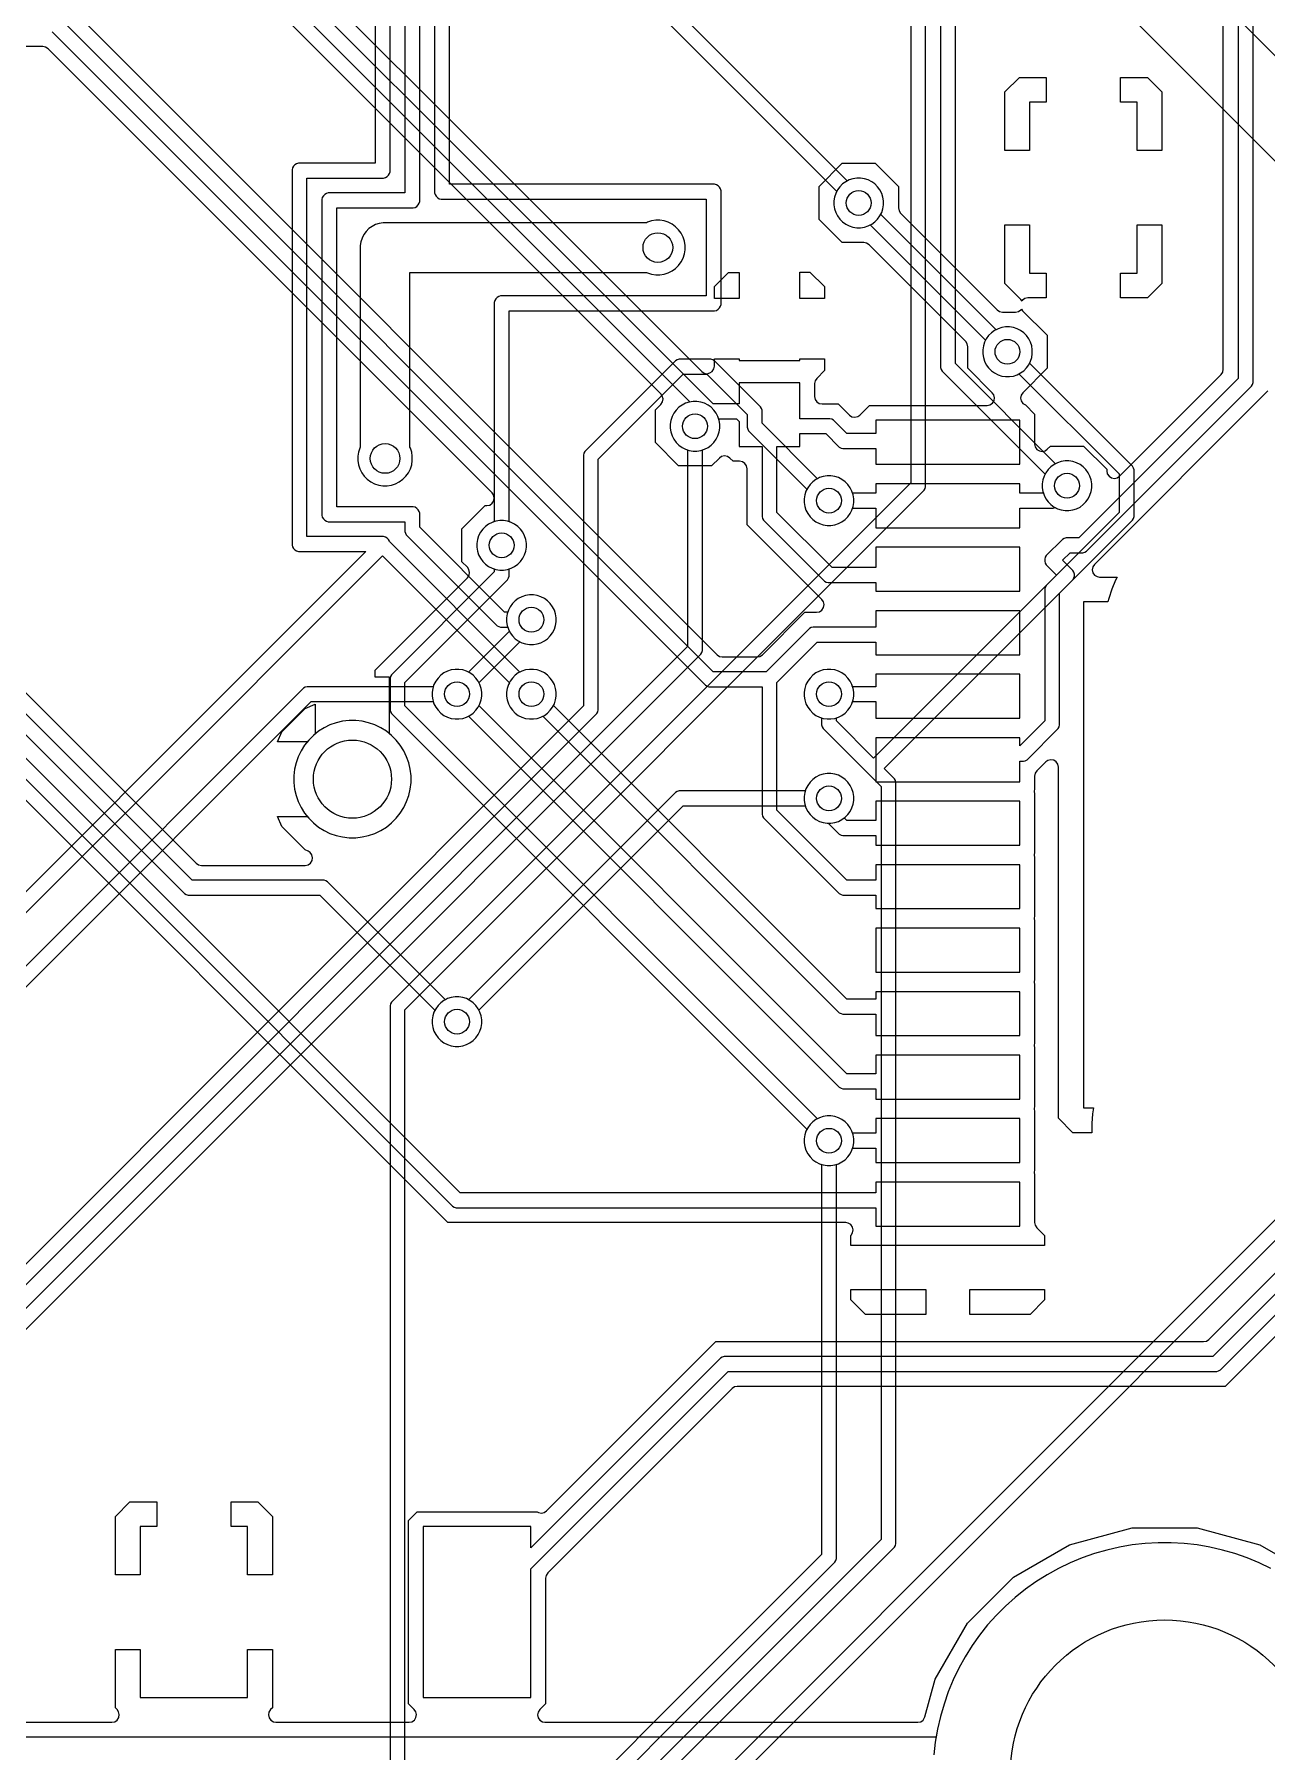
# Model space of a CAD drawing. Header units: millimetres. Extents: x 0 to 65, y 0 to 56.
# Drawn here: x 33.62 to 46.24, y 8.99 to 26.57 of the extents above; entities that cross this region are included whole.
import ezdxf

# ---------------------------------------------------------------- set-up
doc = ezdxf.new("R2010")
doc.units = ezdxf.units.MM

msp = doc.modelspace()

# ---------------------------------------------------------------- linework, layer by layer
at = {"layer": '16_copper'}
for points in [[(42.596, 39.592), (42.596, 21.977), (37.277, 16.658), (37.267, 16.641), (37.262, 16.622), (37.262, 4.51)], [(37.414, 4.51), (37.414, 16.58), (42.733, 21.899), (42.743, 21.916), (42.748, 21.936), (42.748, 39.634)], [(32.051, 16.093), (37.186, 21.228), (38.484, 19.929), (38.474, 19.91), (38.462, 19.871), (38.456, 19.832), (38.456, 19.792), (38.462, 19.753), (38.474, 19.714), (38.492, 19.679), (38.516, 19.647), (38.544, 19.618), (38.576, 19.595), (38.612, 19.577), (38.65, 19.564), (38.69, 19.558), (38.73, 19.558), (38.769, 19.564), (38.807, 19.577), (38.843, 19.595), (38.875, 19.618), (38.903, 19.647), (38.927, 19.679), (38.945, 19.714), (38.957, 19.753), (38.964, 19.792), (38.964, 19.832), (38.957, 19.871), (38.945, 19.91), (38.927, 19.945), (38.903, 19.977), (38.875, 20.006), (38.843, 20.029), (38.807, 20.047), (38.769, 20.06), (38.73, 20.066), (38.69, 20.066), (38.65, 20.06), (38.612, 20.047), (38.592, 20.037), (37.259, 21.371), (37.257, 21.378), (37.247, 21.395), (37.232, 21.41), (37.215, 21.42), (37.196, 21.425), (36.411, 21.425), (36.411, 25.095), (37.196, 25.095), (37.215, 25.1), (37.232, 25.11), (37.247, 25.125), (37.257, 25.142), (37.262, 25.161), (37.262, 33.265)], [(37.109, 33.133), (37.109, 25.248), (36.325, 25.248), (36.305, 25.242), (36.288, 25.232), (36.274, 25.218), (36.264, 25.201), (36.259, 25.181), (36.259, 21.339), (36.264, 21.319), (36.274, 21.302), (36.288, 21.288), (36.305, 21.278), (36.325, 21.273), (37.014, 21.273), (31.972, 16.231), (25.441, 16.231), (25.421, 16.225), (25.404, 16.215), (19.294, 10.105)], [(37.414, 32.776), (37.414, 24.943), (36.629, 24.943), (36.61, 24.938), (36.593, 24.928), (36.579, 24.913), (36.568, 24.896), (36.563, 24.877), (36.563, 21.643), (36.568, 21.624), (36.579, 21.607), (36.593, 21.593), (36.61, 21.582), (36.629, 21.577), (37.414, 21.577), (37.414, 21.478), (37.419, 21.459), (37.429, 21.442), (38.358, 20.513), (38.375, 20.503), (38.395, 20.498), (38.467, 20.498), (38.474, 20.476), (38.492, 20.441), (38.516, 20.409), (38.544, 20.38), (38.576, 20.357), (38.612, 20.339), (38.65, 20.326), (38.69, 20.32), (38.73, 20.32), (38.769, 20.326), (38.807, 20.339), (38.843, 20.357), (38.875, 20.38), (38.903, 20.409), (38.927, 20.441), (38.945, 20.476), (38.957, 20.515), (38.964, 20.554), (38.964, 20.594), (38.957, 20.633), (38.945, 20.672), (38.927, 20.707), (38.903, 20.739), (38.875, 20.768), (38.843, 20.791), (38.807, 20.809), (38.769, 20.822), (38.73, 20.828), (38.69, 20.828), (38.65, 20.822), (38.612, 20.809), (38.576, 20.791), (38.544, 20.768), (38.516, 20.739), (38.492, 20.707), (38.474, 20.672), (38.467, 20.65), (38.436, 20.65), (37.567, 21.52), (37.567, 21.664), (37.561, 21.683), (37.551, 21.7), (37.537, 21.714), (37.52, 21.725), (37.5, 21.73), (36.716, 21.73), (36.716, 24.79), (37.5, 24.79), (37.52, 24.796), (37.537, 24.806), (37.551, 24.82), (37.561, 24.837), (37.567, 24.857), (37.567, 32.734)], [(37.719, 30.795), (37.719, 24.945), (37.724, 24.926), (37.734, 24.909), (37.748, 24.895), (37.766, 24.884), (37.785, 24.879), (40.5, 24.879), (40.5, 23.889), (38.395, 23.889), (38.375, 23.884), (38.358, 23.873), (38.344, 23.859), (38.334, 23.842), (38.329, 23.823), (38.329, 21.578), (38.307, 21.571), (38.272, 21.553), (38.239, 21.53), (38.211, 21.501), (38.188, 21.469), (38.169, 21.434), (38.157, 21.395), (38.151, 21.356), (38.151, 21.316), (38.157, 21.277), (38.169, 21.238), (38.188, 21.203), (38.211, 21.171), (38.239, 21.142), (38.272, 21.119), (38.307, 21.101), (38.345, 21.088), (38.385, 21.082), (38.425, 21.082), (38.464, 21.088), (38.502, 21.101), (38.538, 21.119), (38.57, 21.142), (38.599, 21.171), (38.622, 21.203), (38.64, 21.238), (38.653, 21.277), (38.659, 21.316), (38.659, 21.356), (38.653, 21.395), (38.64, 21.434), (38.622, 21.469), (38.599, 21.501), (38.57, 21.53), (38.538, 21.553), (38.502, 21.571), (38.481, 21.578), (38.481, 23.736), (40.587, 23.736), (40.606, 23.741), (40.623, 23.752), (40.637, 23.766), (40.648, 23.783), (40.653, 23.802), (40.653, 24.966), (40.648, 24.985), (40.637, 25.002), (40.623, 25.016), (40.606, 25.027), (40.587, 25.032), (37.871, 25.032), (37.871, 30.753)], [(38.039, 28.757), (41.837, 24.959), (41.827, 24.939), (41.815, 24.901), (41.808, 24.861), (41.808, 24.821), (41.815, 24.782), (41.827, 24.744), (41.845, 24.708), (41.869, 24.676), (41.897, 24.647), (41.929, 24.624), (41.965, 24.606), (42.003, 24.593), (42.042, 24.587), (42.082, 24.587), (42.122, 24.593), (42.16, 24.606), (42.196, 24.624), (42.228, 24.647), (42.256, 24.676), (42.28, 24.708), (42.298, 24.744), (42.31, 24.782), (42.316, 24.821), (42.316, 24.861), (42.31, 24.901), (42.298, 24.939), (42.28, 24.974), (42.256, 25.007), (42.228, 25.035), (42.196, 25.058), (42.16, 25.077), (42.122, 25.089), (42.082, 25.095), (42.042, 25.095), (42.003, 25.089), (41.965, 25.077), (41.945, 25.066), (38.176, 28.835)], [(42.901, 28.661), (42.901, 23.155), (42.906, 23.135), (42.916, 23.118), (43.971, 22.063), (43.961, 22.043), (43.948, 22.005), (43.942, 21.966), (43.942, 21.926), (43.948, 21.886), (43.961, 21.848), (43.979, 21.812), (44.002, 21.78), (44.031, 21.752), (44.063, 21.728), (44.098, 21.71), (44.137, 21.698), (44.176, 21.692), (44.216, 21.692), (44.255, 21.698), (44.294, 21.71), (44.329, 21.728), (44.361, 21.752), (44.39, 21.78), (44.413, 21.812), (44.431, 21.848), (44.444, 21.886), (44.45, 21.926), (44.45, 21.966), (44.444, 22.005), (44.431, 22.043), (44.413, 22.079), (44.39, 22.111), (44.361, 22.139), (44.329, 22.163), (44.294, 22.181), (44.255, 22.193), (44.216, 22.2), (44.176, 22.2), (44.137, 22.193), (44.098, 22.181), (44.079, 22.171), (43.053, 23.196), (43.053, 28.62)], [(51.087, 21.588), (44.227, 28.448)], [(43.401, 28.196), (50.548, 21.049)], [(39.091, 7.741), (42.428, 11.078), (42.438, 11.096), (42.443, 11.115), (42.443, 18.908), (42.438, 18.927), (42.428, 18.944), (42.323, 19.05), (44.867, 21.594), (44.877, 21.611), (44.882, 21.631), (44.882, 22.108), (44.877, 22.127), (44.867, 22.145), (43.812, 23.2), (43.822, 23.22), (43.834, 23.258), (43.84, 23.297), (43.84, 23.337), (43.834, 23.377), (43.822, 23.415), (43.804, 23.45), (43.78, 23.483), (43.752, 23.511), (43.72, 23.534), (43.684, 23.553), (43.646, 23.565), (43.606, 23.571), (43.566, 23.571), (43.527, 23.565), (43.489, 23.553), (43.453, 23.534), (43.421, 23.511), (43.393, 23.483), (43.369, 23.45), (43.351, 23.415), (43.339, 23.377), (43.332, 23.337), (43.332, 23.297), (43.339, 23.258), (43.351, 23.22), (43.369, 23.184), (43.393, 23.152), (43.421, 23.123), (43.453, 23.1), (43.489, 23.082), (43.527, 23.069), (43.566, 23.063), (43.606, 23.063), (43.646, 23.069), (43.684, 23.082), (43.704, 23.092), (44.729, 22.066), (44.729, 21.672), (42.215, 19.158), (41.834, 19.539), (41.834, 19.57), (41.855, 19.577), (41.891, 19.595), (41.923, 19.618), (41.951, 19.647), (41.975, 19.679), (41.993, 19.714), (42.005, 19.753), (42.012, 19.792), (42.012, 19.832), (42.005, 19.871), (41.993, 19.91), (41.975, 19.945), (41.951, 19.977), (41.923, 20.006), (41.891, 20.029), (41.855, 20.047), (41.817, 20.06), (41.778, 20.066), (41.738, 20.066), (41.698, 20.06), (41.66, 20.047), (41.624, 20.029), (41.592, 20.006), (41.564, 19.977), (41.54, 19.945), (41.522, 19.91), (41.51, 19.871), (41.504, 19.832), (41.504, 19.792), (41.51, 19.753), (41.522, 19.714), (41.54, 19.679), (41.564, 19.647), (41.592, 19.618), (41.624, 19.595), (41.66, 19.577), (41.681, 19.57), (41.681, 19.497), (41.687, 19.478), (41.697, 19.46), (42.291, 18.866), (42.291, 11.157), (38.953, 7.819)], [(33.27, 13.503), (39.38, 19.613), (39.39, 19.63), (39.395, 19.65), (39.395, 22.219), (40.265, 23.089), (40.507, 23.089), (40.919, 22.676), (40.919, 22.545), (40.925, 22.526), (40.935, 22.508), (41.532, 21.911), (41.522, 21.891), (41.51, 21.853), (41.504, 21.813), (41.504, 21.773), (41.51, 21.734), (41.522, 21.696), (41.54, 21.66), (41.564, 21.628), (41.592, 21.599), (41.624, 21.576), (41.66, 21.558), (41.698, 21.545), (41.738, 21.539), (41.778, 21.539), (41.817, 21.545), (41.855, 21.558), (41.891, 21.576), (41.923, 21.599), (41.951, 21.628), (41.975, 21.66), (41.993, 21.696), (42.005, 21.734), (42.012, 21.773), (42.012, 21.813), (42.005, 21.853), (41.993, 21.891), (41.975, 21.926), (41.951, 21.959), (41.923, 21.987), (41.891, 22.01), (41.855, 22.029), (41.817, 22.041), (41.778, 22.047), (41.738, 22.047), (41.698, 22.041), (41.66, 22.029), (41.64, 22.018), (41.072, 22.587), (41.072, 22.718), (41.067, 22.737), (41.057, 22.754), (40.585, 23.226), (40.568, 23.236), (40.548, 23.241), (40.224, 23.241), (40.204, 23.236), (40.187, 23.226), (39.258, 22.297), (39.248, 22.28), (39.243, 22.26), (39.243, 19.691), (33.192, 13.64)], [(31.166, 10.941), (40.447, 20.222), (40.457, 20.24), (40.462, 20.259), (40.462, 22.313), (40.484, 22.32), (40.519, 22.338), (40.551, 22.361), (40.58, 22.39), (40.603, 22.422), (40.621, 22.458), (40.634, 22.496), (40.64, 22.535), (40.64, 22.575), (40.634, 22.615), (40.621, 22.653), (40.603, 22.688), (40.58, 22.721), (40.551, 22.749), (40.519, 22.772), (40.484, 22.791), (40.445, 22.803), (40.406, 22.809), (40.366, 22.809), (40.327, 22.803), (40.288, 22.791), (40.253, 22.772), (40.221, 22.749), (40.192, 22.721), (40.169, 22.688), (40.151, 22.653), (40.138, 22.615), (40.132, 22.575), (40.132, 22.535), (40.138, 22.496), (40.151, 22.458), (40.169, 22.422), (40.192, 22.39), (40.221, 22.361), (40.253, 22.338), (40.288, 22.32), (40.31, 22.313), (40.31, 20.301), (31.029, 11.02)], [(30.832, 14.112), (36.455, 19.736), (37.705, 19.736), (37.712, 19.714), (37.73, 19.679), (37.754, 19.647), (37.782, 19.618), (37.814, 19.595), (37.85, 19.577), (37.888, 19.564), (37.928, 19.558), (37.968, 19.558), (38.007, 19.564), (38.045, 19.577), (38.081, 19.595), (38.113, 19.618), (38.141, 19.647), (38.165, 19.679), (38.183, 19.714), (38.195, 19.753), (38.202, 19.792), (38.202, 19.832), (38.195, 19.871), (38.183, 19.91), (38.165, 19.945), (38.141, 19.977), (38.113, 20.006), (38.081, 20.029), (38.045, 20.047), (38.007, 20.06), (37.968, 20.066), (37.928, 20.066), (37.888, 20.06), (37.85, 20.047), (37.814, 20.029), (37.782, 20.006), (37.754, 19.977), (37.73, 19.945), (37.712, 19.91), (37.705, 19.888), (36.414, 19.888), (36.394, 19.883), (36.377, 19.873), (30.753, 14.249)], [(49.94, 18.044), (39.741, 7.845)], [(39.849, 7.737), (50.019, 17.907)], [(38.024, 7.131), (41.819, 10.926), (41.829, 10.943), (41.834, 10.963), (41.834, 14.998), (41.855, 15.005), (41.891, 15.023), (41.923, 15.046), (41.951, 15.075), (41.975, 15.107), (41.993, 15.142), (42.005, 15.181), (42.012, 15.22), (42.012, 15.26), (42.005, 15.299), (41.993, 15.338), (41.975, 15.373), (41.951, 15.405), (41.923, 15.434), (41.891, 15.457), (41.855, 15.475), (41.817, 15.488), (41.778, 15.494), (41.738, 15.494), (41.698, 15.488), (41.66, 15.475), (41.624, 15.457), (41.592, 15.434), (41.564, 15.405), (41.54, 15.373), (41.522, 15.338), (41.51, 15.299), (41.504, 15.26), (41.504, 15.22), (41.51, 15.181), (41.522, 15.142), (41.54, 15.107), (41.564, 15.075), (41.592, 15.046), (41.624, 15.023), (41.66, 15.005), (41.681, 14.998), (41.681, 11.004), (37.887, 7.21)], [(46.285, 10.86), (46.165, 10.918), (46.042, 10.969), (45.916, 11.013), (45.789, 11.05), (45.659, 11.079), (45.528, 11.102), (45.395, 11.117), (45.263, 11.124), (45.129, 11.124), (44.997, 11.117), (44.864, 11.102), (44.733, 11.079), (44.603, 11.05), (44.476, 11.013), (44.35, 10.969), (44.227, 10.918), (44.107, 10.86), (43.991, 10.796), (43.878, 10.725), (43.769, 10.648), (43.665, 10.565), (43.566, 10.476), (43.472, 10.382), (43.383, 10.283), (43.3, 10.179), (43.223, 10.071), (43.153, 9.958), (43.088, 9.841), (43.03, 9.722), (42.98, 9.599), (42.936, 9.473), (42.899, 9.345), (42.869, 9.215), (42.847, 9.084), (42.832, 8.952)]]:
    msp.add_lwpolyline(points, dxfattribs=at)
for points in [[(37.276, 21.952), (37.318, 21.966), (37.357, 21.986), (37.393, 22.012), (37.424, 22.043), (37.45, 22.079), (37.47, 22.118), (37.484, 22.16), (37.49, 22.203), (37.49, 22.247), (37.484, 22.29), (37.47, 22.332), (37.465, 22.342), (37.465, 24.13), (39.888, 24.13), (39.898, 24.125), (39.94, 24.111), (39.983, 24.105), (40.027, 24.105), (40.07, 24.111), (40.112, 24.125), (40.151, 24.145), (40.187, 24.171), (40.218, 24.202), (40.244, 24.238), (40.264, 24.277), (40.278, 24.319), (40.284, 24.362), (40.284, 24.406), (40.278, 24.449), (40.264, 24.491), (40.244, 24.53), (40.218, 24.566), (40.187, 24.597), (40.151, 24.623), (40.112, 24.643), (40.07, 24.657), (40.027, 24.663), (39.983, 24.663), (39.94, 24.657), (39.898, 24.643), (39.888, 24.638), (37.191, 24.638), (37.152, 24.632), (37.113, 24.619), (37.078, 24.601), (37.046, 24.578), (37.017, 24.549), (36.994, 24.517), (36.976, 24.482), (36.963, 24.443), (36.957, 24.404), (36.957, 22.342), (36.952, 22.332), (36.938, 22.29), (36.932, 22.247), (36.932, 22.203), (36.938, 22.16), (36.952, 22.118), (36.972, 22.079), (36.998, 22.043), (37.029, 22.012), (37.065, 21.986), (37.104, 21.966), (37.146, 21.952), (37.189, 21.946), (37.233, 21.946)], [(36.978, 18.35), (37.043, 18.365), (37.107, 18.387), (37.168, 18.416), (37.225, 18.452), (37.277, 18.494), (37.325, 18.542), (37.367, 18.594), (37.403, 18.651), (37.432, 18.712), (37.454, 18.776), (37.469, 18.841), (37.477, 18.908), (37.477, 18.976), (37.469, 19.043), (37.454, 19.108), (37.432, 19.172), (37.403, 19.233), (37.367, 19.29), (37.325, 19.342), (37.277, 19.39), (37.225, 19.432), (37.168, 19.468), (37.107, 19.497), (37.043, 19.519), (36.978, 19.534), (36.911, 19.542), (36.843, 19.542), (36.776, 19.534), (36.711, 19.519), (36.647, 19.497), (36.586, 19.468), (36.529, 19.432), (36.477, 19.39), (36.429, 19.342), (36.387, 19.29), (36.351, 19.233), (36.322, 19.172), (36.3, 19.108), (36.285, 19.043), (36.277, 18.976), (36.277, 18.908), (36.285, 18.841), (36.3, 18.776), (36.322, 18.712), (36.351, 18.651), (36.387, 18.594), (36.429, 18.542), (36.477, 18.494), (36.529, 18.452), (36.586, 18.416), (36.647, 18.387), (36.711, 18.365), (36.776, 18.35), (36.843, 18.342), (36.911, 18.342)], [(40.204, 18.816), (40.187, 18.806), (38.065, 16.684), (38.045, 16.695), (38.007, 16.707), (37.968, 16.713), (37.928, 16.713), (37.888, 16.707), (37.85, 16.695), (37.814, 16.676), (37.782, 16.653), (37.754, 16.625), (37.73, 16.592), (37.712, 16.557), (37.7, 16.519), (37.694, 16.479), (37.694, 16.439), (37.7, 16.4), (37.712, 16.362), (37.73, 16.326), (37.754, 16.294), (37.782, 16.265), (37.814, 16.242), (37.85, 16.224), (37.888, 16.211), (37.928, 16.205), (37.968, 16.205), (38.007, 16.211), (38.045, 16.224), (38.081, 16.242), (38.113, 16.265), (38.141, 16.294), (38.165, 16.326), (38.183, 16.362), (38.195, 16.4), (38.202, 16.439), (38.202, 16.479), (38.195, 16.519), (38.183, 16.557), (38.173, 16.577), (40.265, 18.669), (41.515, 18.669), (41.522, 18.648), (41.54, 18.612), (41.564, 18.58), (41.592, 18.551), (41.624, 18.528), (41.66, 18.51), (41.698, 18.497), (41.738, 18.491), (41.778, 18.491), (41.817, 18.497), (41.855, 18.51), (41.891, 18.528), (41.923, 18.551), (41.951, 18.58), (41.975, 18.612), (41.993, 18.648), (42.005, 18.686), (42.012, 18.725), (42.012, 18.765), (42.005, 18.805), (41.993, 18.843), (41.975, 18.878), (41.951, 18.911), (41.923, 18.939), (41.891, 18.962), (41.855, 18.981), (41.817, 18.993), (41.778, 18.999), (41.738, 18.999), (41.698, 18.993), (41.66, 18.981), (41.624, 18.962), (41.592, 18.939), (41.564, 18.911), (41.54, 18.878), (41.522, 18.843), (41.515, 18.821), (40.224, 18.821)]]:
    msp.add_lwpolyline(points, close=True, dxfattribs=at)
at = {"layer": '1_copper'}
for points in [[(33.924, 29.214), (40.334, 22.804), (40.327, 22.803), (40.288, 22.791), (40.253, 22.772), (40.221, 22.749), (40.192, 22.721), (40.169, 22.688), (40.151, 22.653), (40.138, 22.615), (40.132, 22.575), (40.132, 22.535), (40.138, 22.496), (40.151, 22.458), (40.169, 22.422), (40.192, 22.39), (40.221, 22.361), (40.253, 22.338), (40.288, 22.32), (40.327, 22.307), (40.366, 22.301), (40.406, 22.301), (40.445, 22.307), (40.484, 22.32), (40.519, 22.338), (40.551, 22.361), (40.58, 22.39), (40.603, 22.422), (40.621, 22.458), (40.634, 22.496), (40.64, 22.535), (40.64, 22.575), (40.634, 22.615), (40.628, 22.631), (40.812, 22.631), (40.838, 22.605), (40.838, 22.349), (41.072, 22.349), (41.072, 21.631), (41.077, 21.611), (41.087, 21.594), (41.711, 20.97), (41.728, 20.96), (41.748, 20.955), (42.237, 20.955), (42.237, 20.866), (43.712, 20.866), (43.712, 21.316), (42.237, 21.316), (42.237, 21.107), (41.789, 21.107), (41.224, 21.672), (41.224, 22.349), (41.458, 22.349), (41.458, 22.479), (41.726, 22.479), (41.863, 22.342), (41.881, 22.332), (41.9, 22.327), (42.237, 22.327), (42.237, 22.166), (43.712, 22.166), (43.712, 22.616), (42.237, 22.616), (42.237, 22.479), (41.942, 22.479), (41.804, 22.616), (41.787, 22.626), (41.768, 22.631), (41.458, 22.631), (41.458, 22.999), (40.838, 22.999), (40.838, 22.784), (40.837, 22.784), (40.57, 22.784), (34.061, 29.292)], [(34.236, 29.333), (40.454, 23.115), (40.479, 23.099), (40.509, 23.093), (40.539, 23.1), (40.563, 23.117), (40.579, 23.143), (40.584, 23.169), (40.584, 23.244), (40.838, 23.244), (40.838, 23.229), (41.458, 23.229), (41.458, 23.244), (41.712, 23.244), (41.712, 23.124), (41.633, 23.045), (41.616, 23.019), (41.61, 22.991), (41.61, 22.86), (41.616, 22.83), (41.634, 22.805), (41.659, 22.789), (41.687, 22.784), (41.852, 22.784), (41.967, 22.669), (41.992, 22.652), (42.022, 22.647), (42.052, 22.653), (42.075, 22.669), (42.174, 22.768), (43.377, 22.768), (43.406, 22.774), (43.431, 22.792), (43.448, 22.817), (43.453, 22.847), (43.446, 22.877), (43.43, 22.898), (43.18, 23.149), (43.18, 23.369), (43.174, 23.398), (43.158, 23.423), (42.168, 24.412), (42.143, 24.429), (42.114, 24.435), (41.894, 24.435), (41.656, 24.673), (41.656, 25.01), (41.894, 25.248), (42.231, 25.248), (42.469, 25.01), (42.469, 24.79), (42.475, 24.76), (42.491, 24.736), (43.481, 23.746), (43.506, 23.729), (43.535, 23.724), (43.668, 23.724), (43.698, 23.73), (43.723, 23.747), (43.728, 23.755), (43.741, 23.738), (43.993, 23.486), (43.993, 23.149), (43.742, 22.898), (43.726, 22.873), (43.72, 22.843), (43.727, 22.814), (43.744, 22.789), (43.77, 22.773), (43.771, 22.773), (43.864, 22.679), (43.864, 22.373), (43.87, 22.343), (43.888, 22.318), (43.913, 22.302), (43.943, 22.297), (43.973, 22.304), (43.994, 22.319), (44.028, 22.352), (44.364, 22.352), (44.602, 22.114), (44.602, 22.097), (44.608, 22.068), (44.626, 22.043), (44.651, 22.026), (44.681, 22.021), (44.711, 22.028), (44.732, 22.043), (45.774, 23.085), (45.791, 23.11), (45.796, 23.139), (45.796, 26.902)], [(33.927, 26.899), (40.611, 20.215), (40.636, 20.199), (40.665, 20.193), (41.022, 20.193), (41.051, 20.199), (41.076, 20.215), (41.511, 20.65), (41.631, 20.65), (41.661, 20.656), (41.686, 20.673), (41.702, 20.699), (41.708, 20.729), (41.701, 20.758), (41.685, 20.78), (40.919, 21.546), (40.919, 22.12), (40.913, 22.15), (40.896, 22.175), (40.871, 22.191), (40.843, 22.197), (40.775, 22.197), (40.742, 22.229), (40.717, 22.246), (40.687, 22.251), (40.658, 22.245), (40.635, 22.229), (40.554, 22.149), (40.218, 22.149), (39.98, 22.387), (39.98, 22.724), (40.036, 22.779), (40.052, 22.805), (40.058, 22.835), (40.051, 22.864), (40.036, 22.887), (33.913, 29.01)], [(45.949, 27.037), (45.949, 23.044), (44.317, 21.412), (44.186, 21.412), (44.167, 21.407), (44.149, 21.397), (43.983, 21.23), (43.973, 21.213), (43.967, 21.194), (43.967, 21.174), (43.973, 21.154), (43.983, 21.137), (44.088, 21.031), (43.983, 20.926), (43.973, 20.908), (43.967, 20.889), (43.967, 19.539), (43.712, 19.283), (43.712, 19.366), (42.237, 19.366), (42.237, 18.916), (43.712, 18.916), (43.712, 19.126), (43.749, 19.126), (43.768, 19.131), (43.786, 19.141), (44.105, 19.46), (44.115, 19.478), (44.12, 19.497), (44.12, 20.847), (44.257, 20.984), (44.267, 21.002), (44.272, 21.021), (44.272, 21.041), (44.267, 21.061), (44.257, 21.078), (44.151, 21.184), (44.228, 21.26), (44.358, 21.26), (44.378, 21.265), (44.395, 21.275), (46.086, 22.966), (46.096, 22.983), (46.101, 23.002), (46.101, 27.037)], [(33.801, 26.594), (40.492, 19.903), (40.509, 19.893), (40.528, 19.888), (41.072, 19.888), (41.072, 18.583), (41.077, 18.563), (41.087, 18.546), (41.863, 17.77), (41.881, 17.76), (41.9, 17.755), (42.237, 17.755), (42.237, 17.616), (43.712, 17.616), (43.712, 18.066), (42.237, 18.066), (42.237, 17.907), (41.942, 17.907), (41.224, 18.624), (41.224, 19.933), (41.637, 20.345), (42.237, 20.345), (42.237, 20.216), (43.712, 20.216), (43.712, 20.666), (42.237, 20.666), (42.237, 20.498), (41.595, 20.498), (41.576, 20.493), (41.558, 20.483), (41.116, 20.041), (40.57, 20.041), (33.88, 26.731)], [(27.047, 26.311), (35.277, 18.082), (35.302, 18.065), (35.331, 18.059), (36.393, 18.059), (36.423, 18.065), (36.448, 18.083), (36.464, 18.108), (36.469, 18.138), (36.462, 18.168), (36.444, 18.192), (36.422, 18.206), (36.393, 18.218), (36.153, 18.458), (36.11, 18.561), (36.413, 18.561), (36.429, 18.542), (36.477, 18.494), (36.529, 18.452), (36.586, 18.416), (36.647, 18.387), (36.711, 18.365), (36.776, 18.35), (36.843, 18.342), (36.911, 18.342), (36.978, 18.35), (37.043, 18.365), (37.107, 18.387), (37.168, 18.416), (37.225, 18.452), (37.277, 18.494), (37.325, 18.542), (37.367, 18.594), (37.403, 18.651), (37.432, 18.712), (37.454, 18.776), (37.469, 18.841), (37.477, 18.908), (37.477, 18.976), (37.469, 19.043), (37.454, 19.108), (37.432, 19.172), (37.403, 19.233), (37.367, 19.29), (37.325, 19.342), (37.277, 19.39), (37.258, 19.406), (37.258, 19.986), (37.109, 19.986), (37.109, 20.059), (38.054, 21.004), (38.071, 21.029), (38.077, 21.059), (38.07, 21.089), (38.054, 21.112), (37.998, 21.168), (37.998, 21.504), (38.236, 21.742), (38.253, 21.742), (38.283, 21.748), (38.308, 21.766), (38.324, 21.791), (38.329, 21.821), (38.322, 21.851), (38.307, 21.872), (33.76, 26.419), (33.735, 26.436), (33.707, 26.441), (27.101, 26.441)], [(26.791, 26.137), (35.158, 17.77), (35.175, 17.76), (35.194, 17.755), (36.544, 17.755), (37.722, 16.577), (37.712, 16.557), (37.7, 16.519), (37.694, 16.479), (37.694, 16.439), (37.7, 16.4), (37.712, 16.362), (37.73, 16.326), (37.754, 16.294), (37.782, 16.265), (37.814, 16.242), (37.85, 16.224), (37.888, 16.211), (37.928, 16.205), (37.968, 16.205), (38.007, 16.211), (38.045, 16.224), (38.081, 16.242), (38.113, 16.265), (38.141, 16.294), (38.165, 16.326), (38.183, 16.362), (38.195, 16.4), (38.202, 16.439), (38.202, 16.479), (38.195, 16.519), (38.183, 16.557), (38.165, 16.592), (38.141, 16.625), (38.113, 16.653), (38.081, 16.676), (38.045, 16.695), (38.007, 16.707), (37.968, 16.713), (37.928, 16.713), (37.888, 16.707), (37.85, 16.695), (37.83, 16.684), (36.623, 17.892), (36.605, 17.902), (36.586, 17.907), (35.236, 17.907), (26.869, 26.274)], [(46.253, 22.918), (44.476, 21.14), (44.459, 21.115), (44.453, 21.085), (44.46, 21.055), (44.478, 21.031), (44.503, 21.015), (44.53, 21.01), (44.709, 21.01), (44.693, 20.979), (44.655, 20.887), (44.624, 20.792), (44.615, 20.756), (44.363, 20.756), (44.363, 15.576), (44.467, 15.576), (44.458, 15.516), (44.45, 15.417), (44.45, 15.322), (44.257, 15.322), (44.108, 15.471), (44.108, 19.065), (44.102, 19.095), (44.085, 19.12), (44.06, 19.136), (44.03, 19.141), (44, 19.134), (43.978, 19.119), (43.887, 19.027), (43.87, 19.002), (43.864, 18.973), (43.864, 18.843), (43.859, 18.815), (43.864, 18.791), (43.864, 18.193), (43.859, 18.165), (43.864, 18.141), (43.864, 17.543), (43.859, 17.515), (43.864, 17.491), (43.864, 16.893), (43.859, 16.865), (43.864, 16.841), (43.864, 16.243), (43.859, 16.215), (43.864, 16.191), (43.864, 15.593), (43.859, 15.565), (43.864, 15.541), (43.864, 14.943), (43.859, 14.915), (43.864, 14.891), (43.864, 14.404), (43.87, 14.375), (43.887, 14.35), (43.966, 14.271), (43.966, 14.166), (41.983, 14.166), (41.983, 14.271), (41.984, 14.272), (42, 14.297), (42.006, 14.327), (41.999, 14.356), (41.982, 14.381), (41.956, 14.397), (41.93, 14.402), (37.853, 14.402), (32.759, 19.495)], [(30.906, 21.565), (37.901, 14.569), (37.918, 14.559), (37.938, 14.554), (42.237, 14.554), (42.237, 14.366), (43.712, 14.366), (43.712, 14.816), (42.237, 14.816), (42.237, 14.707), (37.979, 14.707), (30.984, 21.702)], [(33.464, 9.286), (34.413, 9.286), (34.443, 9.292), (34.468, 9.309), (34.484, 9.335), (34.489, 9.365), (34.482, 9.394), (34.467, 9.416), (34.449, 9.434), (34.449, 10.033), (34.703, 10.033), (34.703, 9.539), (35.803, 9.539), (35.803, 10.033), (36.057, 10.033), (36.057, 9.434), (36.039, 9.416), (36.022, 9.391), (36.017, 9.361), (36.023, 9.331), (36.041, 9.307), (36.067, 9.291), (36.093, 9.286), (37.457, 9.286), (37.486, 9.292), (37.511, 9.309), (37.528, 9.335), (37.533, 9.365), (37.526, 9.394), (37.51, 9.416), (37.451, 9.476), (37.451, 11.352), (37.54, 11.441), (38.77, 11.441), (38.783, 11.433), (38.813, 11.427), (38.842, 11.434), (38.866, 11.45), (40.598, 13.183), (45.594, 13.183), (45.623, 13.189), (45.648, 13.205), (47.633, 15.191)], [(47.808, 15.15), (45.688, 13.03), (40.683, 13.03), (40.664, 13.025), (40.646, 13.015), (38.703, 11.072), (38.703, 11.289), (37.603, 11.289), (37.603, 9.539), (38.703, 9.539), (38.703, 10.856), (40.725, 12.878), (45.73, 12.878), (45.749, 12.883), (45.767, 12.893), (47.945, 15.072)], [(47.831, 14.741), (45.815, 12.725), (40.819, 12.725), (40.79, 12.719), (40.765, 12.703), (38.878, 10.815), (38.861, 10.79), (38.855, 10.762), (38.855, 9.476), (38.796, 9.416), (38.779, 9.391), (38.773, 9.361), (38.78, 9.331), (38.797, 9.307), (38.823, 9.291), (38.849, 9.286), (42.668, 9.286), (42.697, 9.292), (42.722, 9.309), (42.741, 9.342), (42.844, 9.727), (43.176, 10.302), (43.646, 10.772), (44.222, 11.104), (44.864, 11.276), (45.528, 11.276), (46.17, 11.104), (46.746, 10.772)], [(46.285, 10.86), (46.165, 10.918), (46.042, 10.969), (45.916, 11.013), (45.789, 11.05), (45.659, 11.079), (45.528, 11.102), (45.395, 11.117), (45.263, 11.124), (45.129, 11.124), (44.997, 11.117), (44.864, 11.102), (44.733, 11.079), (44.603, 11.05), (44.476, 11.013), (44.35, 10.969), (44.227, 10.918), (44.107, 10.86), (43.991, 10.796), (43.878, 10.725), (43.769, 10.648), (43.665, 10.565), (43.566, 10.476), (43.472, 10.382), (43.383, 10.283), (43.3, 10.179), (43.223, 10.071), (43.153, 9.958), (43.088, 9.841), (43.03, 9.722), (42.98, 9.599), (42.936, 9.473), (42.899, 9.345), (42.869, 9.215), (42.855, 9.133), (33.369, 9.133)]]:
    msp.add_lwpolyline(points, dxfattribs=at)
for points in [[(43.559, 25.378), (43.559, 25.977), (43.708, 26.126), (43.982, 26.126), (43.982, 25.872), (43.813, 25.872), (43.813, 25.378)], [(44.913, 25.378), (44.913, 25.872), (44.744, 25.872), (44.744, 26.126), (45.019, 26.126), (45.167, 25.977), (45.167, 25.378)], [(43.646, 23.069), (43.684, 23.082), (43.72, 23.1), (43.752, 23.123), (43.78, 23.152), (43.804, 23.184), (43.822, 23.22), (43.834, 23.258), (43.84, 23.297), (43.84, 23.337), (43.834, 23.377), (43.822, 23.415), (43.804, 23.45), (43.78, 23.483), (43.752, 23.511), (43.72, 23.534), (43.684, 23.553), (43.646, 23.565), (43.606, 23.571), (43.566, 23.571), (43.527, 23.565), (43.489, 23.553), (43.469, 23.542), (42.288, 24.724), (42.298, 24.744), (42.31, 24.782), (42.316, 24.821), (42.316, 24.861), (42.31, 24.901), (42.298, 24.939), (42.28, 24.974), (42.256, 25.007), (42.228, 25.035), (42.196, 25.058), (42.16, 25.077), (42.122, 25.089), (42.082, 25.095), (42.042, 25.095), (42.003, 25.089), (41.965, 25.077), (41.929, 25.058), (41.897, 25.035), (41.869, 25.007), (41.845, 24.974), (41.827, 24.939), (41.815, 24.901), (41.808, 24.861), (41.808, 24.821), (41.815, 24.782), (41.827, 24.744), (41.845, 24.708), (41.869, 24.676), (41.897, 24.647), (41.929, 24.624), (41.965, 24.606), (42.003, 24.593), (42.042, 24.587), (42.082, 24.587), (42.122, 24.593), (42.16, 24.606), (42.18, 24.616), (43.361, 23.435), (43.351, 23.415), (43.339, 23.377), (43.332, 23.337), (43.332, 23.297), (43.339, 23.258), (43.351, 23.22), (43.369, 23.184), (43.393, 23.152), (43.421, 23.123), (43.453, 23.1), (43.489, 23.082), (43.527, 23.069), (43.566, 23.063), (43.606, 23.063)], [(43.722, 23.854), (43.559, 24.016), (43.559, 24.616), (43.813, 24.616), (43.813, 24.122), (43.982, 24.122), (43.982, 23.868), (43.795, 23.868), (43.765, 23.862), (43.74, 23.844), (43.735, 23.836)], [(44.744, 23.868), (44.744, 24.122), (44.913, 24.122), (44.913, 24.616), (45.167, 24.616), (45.167, 24.016), (45.019, 23.868)], [(40.584, 23.864), (40.584, 23.984), (40.73, 24.13), (40.838, 24.13), (40.838, 23.864)], [(41.563, 24.133), (41.712, 23.984), (41.712, 23.864), (41.458, 23.864), (41.458, 24.133)], [(44.074, 21.723), (44.098, 21.71), (44.137, 21.698), (44.176, 21.692), (44.216, 21.692), (44.255, 21.698), (44.294, 21.71), (44.329, 21.728), (44.361, 21.752), (44.39, 21.78), (44.413, 21.812), (44.431, 21.848), (44.444, 21.886), (44.45, 21.926), (44.45, 21.966), (44.444, 22.005), (44.431, 22.043), (44.413, 22.079), (44.39, 22.111), (44.361, 22.139), (44.329, 22.163), (44.294, 22.181), (44.255, 22.193), (44.216, 22.2), (44.176, 22.2), (44.137, 22.193), (44.098, 22.181), (44.063, 22.163), (44.031, 22.139), (44.002, 22.111), (43.979, 22.079), (43.961, 22.043), (43.948, 22.005), (43.942, 21.966), (43.942, 21.926), (43.948, 21.886), (43.954, 21.869), (43.712, 21.869), (43.712, 21.966), (42.237, 21.966), (42.237, 21.869), (42, 21.869), (41.993, 21.891), (41.975, 21.926), (41.951, 21.959), (41.923, 21.987), (41.891, 22.01), (41.855, 22.029), (41.817, 22.041), (41.778, 22.047), (41.738, 22.047), (41.698, 22.041), (41.66, 22.029), (41.624, 22.01), (41.592, 21.987), (41.564, 21.959), (41.54, 21.926), (41.522, 21.891), (41.51, 21.853), (41.504, 21.813), (41.504, 21.773), (41.51, 21.734), (41.522, 21.696), (41.54, 21.66), (41.564, 21.628), (41.592, 21.599), (41.624, 21.576), (41.66, 21.558), (41.698, 21.545), (41.738, 21.539), (41.778, 21.539), (41.817, 21.545), (41.855, 21.558), (41.891, 21.576), (41.923, 21.599), (41.951, 21.628), (41.975, 21.66), (41.993, 21.696), (42, 21.717), (42.237, 21.717), (42.237, 21.516), (43.712, 21.516), (43.712, 21.717), (44.054, 21.717), (44.073, 21.722)], [(38.476, 21.002), (38.481, 21.021), (38.481, 21.094), (38.502, 21.101), (38.538, 21.119), (38.57, 21.142), (38.599, 21.171), (38.622, 21.203), (38.64, 21.238), (38.653, 21.277), (38.659, 21.316), (38.659, 21.356), (38.653, 21.395), (38.64, 21.434), (38.622, 21.469), (38.599, 21.501), (38.57, 21.53), (38.538, 21.553), (38.502, 21.571), (38.464, 21.584), (38.425, 21.59), (38.385, 21.59), (38.345, 21.584), (38.307, 21.571), (38.272, 21.553), (38.239, 21.53), (38.211, 21.501), (38.188, 21.469), (38.169, 21.434), (38.157, 21.395), (38.151, 21.356), (38.151, 21.316), (38.157, 21.277), (38.169, 21.238), (38.188, 21.203), (38.211, 21.171), (38.239, 21.142), (38.272, 21.119), (38.307, 21.101), (38.329, 21.094), (38.329, 21.063), (37.277, 20.011), (37.267, 19.994), (37.262, 19.974), (37.262, 19.65), (37.267, 19.63), (37.277, 19.613), (41.532, 15.357), (41.522, 15.338), (41.51, 15.299), (41.504, 15.26), (41.504, 15.22), (41.51, 15.181), (41.522, 15.142), (41.54, 15.107), (41.564, 15.075), (41.592, 15.046), (41.624, 15.023), (41.66, 15.005), (41.698, 14.992), (41.738, 14.986), (41.778, 14.986), (41.817, 14.992), (41.855, 15.005), (41.891, 15.023), (41.923, 15.046), (41.951, 15.075), (41.975, 15.107), (41.993, 15.142), (42, 15.164), (42.237, 15.164), (42.237, 15.016), (43.712, 15.016), (43.712, 15.466), (42.237, 15.466), (42.237, 15.316), (42, 15.316), (41.993, 15.338), (41.975, 15.373), (41.951, 15.405), (41.923, 15.434), (41.891, 15.457), (41.855, 15.475), (41.817, 15.488), (41.778, 15.494), (41.738, 15.494), (41.698, 15.488), (41.66, 15.475), (41.64, 15.465), (37.414, 19.691), (37.414, 19.933), (38.466, 20.984)], [(42.237, 15.666), (43.712, 15.666), (43.712, 16.116), (42.237, 16.116), (42.237, 15.926), (41.942, 15.926), (38.176, 19.691), (38.176, 19.701), (38.183, 19.714), (38.195, 19.753), (38.202, 19.792), (38.202, 19.832), (38.195, 19.871), (38.183, 19.91), (38.176, 19.923), (38.176, 19.933), (38.592, 20.349), (38.612, 20.339), (38.65, 20.326), (38.69, 20.32), (38.73, 20.32), (38.769, 20.326), (38.807, 20.339), (38.843, 20.357), (38.875, 20.38), (38.903, 20.409), (38.927, 20.441), (38.945, 20.476), (38.957, 20.515), (38.964, 20.554), (38.964, 20.594), (38.957, 20.633), (38.945, 20.672), (38.927, 20.707), (38.903, 20.739), (38.875, 20.768), (38.843, 20.791), (38.807, 20.809), (38.769, 20.822), (38.73, 20.828), (38.69, 20.828), (38.65, 20.822), (38.612, 20.809), (38.576, 20.791), (38.544, 20.768), (38.516, 20.739), (38.492, 20.707), (38.474, 20.672), (38.462, 20.633), (38.456, 20.594), (38.456, 20.554), (38.462, 20.515), (38.474, 20.476), (38.484, 20.457), (38.065, 20.037), (38.045, 20.047), (38.007, 20.06), (37.968, 20.066), (37.928, 20.066), (37.888, 20.06), (37.85, 20.047), (37.814, 20.029), (37.782, 20.006), (37.754, 19.977), (37.73, 19.945), (37.712, 19.91), (37.7, 19.871), (37.694, 19.832), (37.694, 19.792), (37.7, 19.753), (37.712, 19.714), (37.73, 19.679), (37.754, 19.647), (37.782, 19.618), (37.814, 19.595), (37.85, 19.577), (37.888, 19.564), (37.928, 19.558), (37.968, 19.558), (38.007, 19.564), (38.045, 19.577), (38.065, 19.587), (41.863, 15.789), (41.881, 15.779), (41.9, 15.773), (42.237, 15.773)], [(42.237, 16.316), (43.712, 16.316), (43.712, 16.766), (42.237, 16.766), (42.237, 16.688), (41.942, 16.688), (38.935, 19.695), (38.945, 19.714), (38.957, 19.753), (38.964, 19.792), (38.964, 19.832), (38.957, 19.871), (38.945, 19.91), (38.927, 19.945), (38.903, 19.977), (38.875, 20.006), (38.843, 20.029), (38.807, 20.047), (38.769, 20.06), (38.73, 20.066), (38.69, 20.066), (38.65, 20.06), (38.612, 20.047), (38.576, 20.029), (38.544, 20.006), (38.516, 19.977), (38.492, 19.945), (38.474, 19.91), (38.462, 19.871), (38.456, 19.832), (38.456, 19.792), (38.462, 19.753), (38.474, 19.714), (38.492, 19.679), (38.516, 19.647), (38.544, 19.618), (38.576, 19.595), (38.612, 19.577), (38.65, 19.564), (38.69, 19.558), (38.73, 19.558), (38.769, 19.564), (38.807, 19.577), (38.827, 19.587), (41.863, 16.551), (41.881, 16.541), (41.9, 16.535), (42.237, 16.535)], [(41.817, 19.564), (41.855, 19.577), (41.891, 19.595), (41.923, 19.618), (41.951, 19.647), (41.975, 19.679), (41.993, 19.714), (42, 19.736), (42.237, 19.736), (42.237, 19.566), (43.712, 19.566), (43.712, 20.016), (42.237, 20.016), (42.237, 19.888), (42, 19.888), (41.993, 19.91), (41.975, 19.945), (41.951, 19.977), (41.923, 20.006), (41.891, 20.029), (41.855, 20.047), (41.817, 20.06), (41.778, 20.066), (41.738, 20.066), (41.698, 20.06), (41.66, 20.047), (41.624, 20.029), (41.592, 20.006), (41.564, 19.977), (41.54, 19.945), (41.522, 19.91), (41.51, 19.871), (41.504, 19.832), (41.504, 19.792), (41.51, 19.753), (41.522, 19.714), (41.54, 19.679), (41.564, 19.647), (41.592, 19.618), (41.624, 19.595), (41.66, 19.577), (41.698, 19.564), (41.738, 19.558), (41.778, 19.558)], [(36.11, 19.323), (36.153, 19.426), (36.393, 19.666), (36.496, 19.709), (36.496, 19.406), (36.477, 19.39), (36.429, 19.342), (36.413, 19.323)], [(42.237, 18.266), (43.712, 18.266), (43.712, 18.716), (42.237, 18.716), (42.237, 18.517), (41.942, 18.517), (41.914, 18.545), (41.923, 18.551), (41.951, 18.58), (41.975, 18.612), (41.993, 18.648), (42.005, 18.686), (42.012, 18.725), (42.012, 18.765), (42.005, 18.805), (41.993, 18.843), (41.975, 18.878), (41.951, 18.911), (41.923, 18.939), (41.891, 18.962), (41.855, 18.981), (41.817, 18.993), (41.778, 18.999), (41.738, 18.999), (41.698, 18.993), (41.66, 18.981), (41.624, 18.962), (41.592, 18.939), (41.564, 18.911), (41.54, 18.878), (41.522, 18.843), (41.51, 18.805), (41.504, 18.765), (41.504, 18.725), (41.51, 18.686), (41.522, 18.648), (41.54, 18.612), (41.564, 18.58), (41.592, 18.551), (41.624, 18.528), (41.66, 18.51), (41.698, 18.497), (41.738, 18.491), (41.751, 18.491), (41.863, 18.379), (41.881, 18.369), (41.9, 18.364), (42.237, 18.364)], [(43.712, 17.416), (42.237, 17.416), (42.237, 16.966), (43.712, 16.966)], [(42.132, 13.462), (41.983, 13.611), (41.983, 13.716), (42.75, 13.716), (42.75, 13.462)], [(43.2, 13.462), (43.2, 13.716), (43.966, 13.716), (43.966, 13.611), (43.817, 13.462)], [(34.449, 10.795), (34.449, 11.394), (34.598, 11.543), (34.872, 11.543), (34.872, 11.289), (34.703, 11.289), (34.703, 10.795)], [(35.803, 10.795), (35.803, 11.289), (35.634, 11.289), (35.634, 11.543), (35.908, 11.543), (36.057, 11.394), (36.057, 10.795)]]:
    msp.add_lwpolyline(points, close=True, dxfattribs=at)
at = {"layer": 'drills_PTH'}
for centre, radius in [((36.877, 18.942), 0.4), ((45.196, 8.753), 1.581)]:
    msp.add_circle(centre, radius, dxfattribs=at)
at = {"layer": 'drills_via_1_16'}
for centre, radius in [((42.062, 24.841), 0.127), ((40.005, 24.384), 0.152), ((43.586, 23.317), 0.127), ((40.386, 22.555), 0.127), ((37.211, 22.225), 0.152), ((44.196, 21.946), 0.127), ((41.758, 21.793), 0.127), ((38.405, 21.336), 0.127), ((38.71, 20.574), 0.127), ((37.948, 19.812), 0.127), ((38.71, 19.812), 0.127), ((41.758, 19.812), 0.127), ((41.758, 18.745), 0.127), ((37.948, 16.459), 0.127), ((41.758, 15.24), 0.127)]:
    msp.add_circle(centre, radius, dxfattribs=at)

doc.saveas('drawing.dxf')
